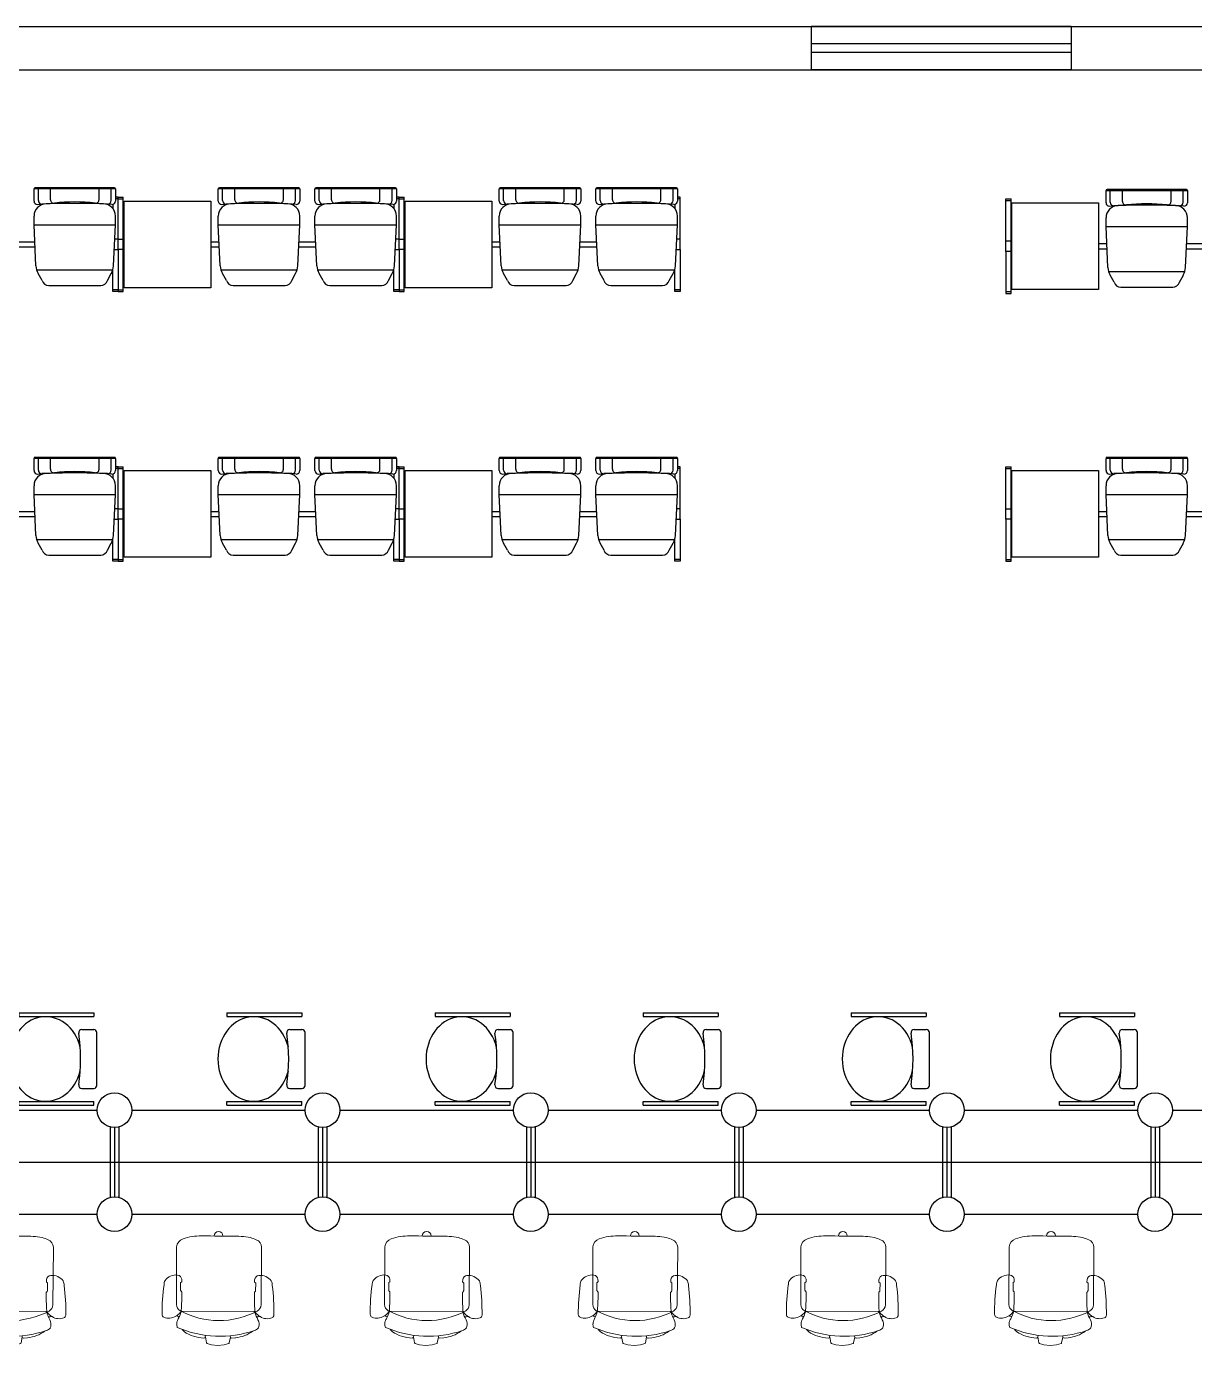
# Model space of a CAD drawing. Header units: inches. Extents: x 484217 to 497210, y -26946 to -21493.
# Drawn here: x 492667.1 to 492970.2, y -23682.2 to -23339.1 of the extents above; entities that cross this region are included whole.
import ezdxf

# ---------------------------------------------------------------- set-up
doc = ezdxf.new("R2010")
doc.units = ezdxf.units.IN
doc.header["$LTSCALE"] = 20
doc.header["$MEASUREMENT"] = 0
doc.layers.add('A-furniture', color=50, linetype='Continuous', lineweight=9)
for name, color, linetype in [('A-GLASS', 4, 'Continuous'), ('I-WALL-FULL', 5, 'Continuous'), ('I-WALL-IN', 3, 'Continuous'), ('MAR22', 255, 'Continuous')]:
    doc.layers.add(name, color=color, linetype=linetype)

# ---------------------------------------------------------------- blocks, each defined once
blk = doc.blocks.new('391A')
at = {"layer": 'MAR22'}
for p, q in [((-293.5, -86.6), (-293.5, -567)), ((-293.5, -86.6), (-269.5, -86.6)), ((-269.5, -86.6), (-269.5, -567)), ((273.6, -86.6), (273.6, -567)), ((297.6, -86.6), (273.6, -86.6)), ((297.6, -86.6), (297.6, -567)), ((-187.4, -490.1), (-187.4, -566.9)), ((191.4, -490.1), (191.4, -566.9)), ((-293.5, -567), (-269.5, -567)), ((-167.4, -586.9), (171.4, -586.9)), ((297.6, -567), (273.6, -567))]:
    blk.add_line(p, q, dxfattribs=at)
for centre, radius, start, end in [((-167.4, -490.1), 20, 81.58713, 180), ((2, 655.3), 1137.9, 261.58713, 278.41287), ((171.4, -490.1), 20, 0, 98.41287), ((-167.4, -566.9), 20, 180, 270), ((171.4, -566.9), 20, 270, 0)]:
    blk.add_arc(centre, radius, start, end, dxfattribs=at)
blk.add_ellipse((2, -259.2), major_axis=(-271.1, 0), ratio=0.849159, start_param=1.857345, end_param=7.567433, dxfattribs=at)
blk = doc.blocks.new('A$C6A0E07C9')
at = {"layer": 'A-furniture'}
for p, q in [((-0.2138, 0.2718), (0.1182, 0.2876)), ((-0.0121, 0.2424), (-0.025, 0.2422)), ((-0.0115, 0.2426), (-0.0121, 0.2424)), ((-0.0112, 0.2428), (-0.0115, 0.2426)), ((-0.0079, 0.2484), (-0.0112, 0.2428)), ((0.0377, 0.2515), (-0.0033, 0.2499)), ((0.0418, 0.2505), (0.045, 0.2473)), ((0.045, 0.2473), (0.0464, 0.2461)), ((0.0464, 0.2461), (0.0478, 0.2453)), ((0.0478, 0.2453), (0.0485, 0.2451)), ((0.1585, 0.2497), (0.1792, -0.1667)), ((-0.2691, 0.1773), (-0.2664, 0.2046)), ((0.3146, 0.1213), (0.3056, 0.1197)), ((0.3131, 0.1211), (0.3466, 0.116)), ((0.3152, 0.1516), (0.3188, 0.1294)), ((0.3514, 0.1128), (0.36, 0.0876)), ((0.36, 0.0876), (0.3659, 0.0513)), ((-0.2907, 0.0196), (-0.2893, 0.0294)), ((-0.2883, 0.01), (-0.2907, 0.0196)), ((-0.2893, 0.0294), (-0.2841, 0.0379)), ((-0.2824, 0.002), (-0.2883, 0.01)), ((-0.2841, 0.0379), (-0.2762, 0.0438)), ((-0.2739, -0.003), (-0.2824, 0.002)), ((-0.2762, 0.0438), (-0.2666, 0.0462)), ((0.3636, 0.0146), (0.3576, -0.0113)), ((0.3659, 0.0513), (0.3636, 0.0146)), ((-0.2641, -0.0045), (-0.2739, -0.003)), ((0.3108, -0.0224), (0.3218, -0.0234)), ((0.3197, -0.023), (0.3546, -0.0146)), ((0.3546, -0.0146), (0.3564, -0.0132)), ((0.3564, -0.0132), (0.3576, -0.0113)), ((0.2962, -0.1472), (0.2839, -0.1595)), ((-0.1895, -0.2174), (0.1433, -0.1996)), ((0.0087, -0.176), (-0.0042, -0.1772)), ((0.0094, -0.1763), (0.0087, -0.176)), ((0.0097, -0.1764), (0.0094, -0.1763)), ((0.0135, -0.1816), (0.0097, -0.1764)), ((0.0591, -0.1802), (0.0183, -0.1827)), ((0.0631, -0.1788), (0.066, -0.1753)), ((0.066, -0.1753), (0.0673, -0.174)), ((0.0673, -0.174), (0.0686, -0.173)), ((0.0686, -0.173), (0.0692, -0.1728))]:
    blk.add_line(p, q, dxfattribs=at)
for centre, radius, start, end in [((0.0274, 0.2777), 0.0792, 129.49988, 189.11522), ((0.0065, 0.2825), 0.0635, 94.07923, 117.59377), ((0.2241, -0.8917), 1.2574, 92.35943, 100.17565), ((0.1721, 0.3454), 0.0192, 28.12557, 89.24362), ((0.1209, 0.3234), 0.0749, 330.37939, 24.51295), ((0.5941, -0.0351), 0.8932, 162.12026, 164.43231), ((-0.21, 0.2233), 0.0487, 94.52598, 161.01093), ((-0.0222, 0.2712), 0.0292, 192.00474, 264.44095), ((-0.0038, 0.2437), 0.00623, 84.84548, 131.31741), ((0.0374, 0.2414), 0.0101, 64.52807, 88.63913), ((0.0007, 1.5534), 1.3091, 272.08986, 276.67605), ((0.117, 0.2414), 0.0463, 34.09018, 88.4441), ((0.1493, 0.274), 0.0211, 279.8693, 313.34338), ((-0.2488, 0.0248), 0.4712, 334.59734, 30.97321), ((0.1704, 0.2449), 0.0129, 130.13659, 158.01734), ((0.1866, 0.1808), 0.0779, 100.05254, 108.26721), ((0.1077, 0.3263), 0.0879, 309.67257, 333.02228), ((-1.1254, 2.7931), 2.8487, 297.11573, 298.06946), ((-0.9196, -0.0126), 1.143, 14.09314, 15.00562), ((0.2336, 0.2226), 0.0597, 72.52818, 107.70113), ((0.1951, 0.2221), 0.0806, 25.51985, 45.53867), ((-0.3014, 0.0263), 0.6141, 339.61076, 22.04666), ((0.1276, 0.1249), 0.1894, 8.09249, 40.8276), ((0.1816, 0.1421), 0.4521, 175.52891, 182.09908), ((72.2191, 3.6268), 72.5738, 182.765274, 182.924882), ((0.31, 0.1288), 0.0088, 301.08798, 3.16667), ((0.3467, 0.1108), 0.00513, 22.81842, 91.00758), ((0.1162, -0.0378), 0.2107, 328.69616, 1.80788), ((0.3177, -0.0315), 0.00903, 2.12372, 63.37094), ((0.0809, -0.0616), 0.3414, 182.48103, 200.75528), ((-0.1856, -0.1603), 0.0572, 202.88209, 266.11689), ((0.0516, -0.2073), 0.0792, 176.57822, 236.19355), ((0.0015, -0.2058), 0.0292, 101.25248, 173.68869), ((0.0171, -0.1766), 0.00623, 234.37601, 280.84795), ((0.0579, -0.1702), 0.0101, 277.0543, 301.16536), ((0.1515, -1.4793), 1.3091, 89.01739, 93.60357), ((0.138, -0.155), 0.0449, 276.79393, 330.15211), ((0.1724, -0.1915), 0.0211, 52.35005, 85.82413), ((0.197, -0.1553), 0.0211, 212.66016, 229.03524), ((0.1633, -0.2919), 0.1223, 63.05477, 80.63565), ((0.1362, -0.2476), 0.0879, 32.67116, 56.02087), ((-0.9196, -0.0126), 1.143, 350.69637, 351.61264), ((0.1491, -0.2435), 0.0749, 341.18048, 35.31404), ((0.3239, 0.0551), 0.2601, 246.15386, 250.81737), ((0.249, -0.1528), 0.0392, 254.29981, 275.99109), ((0.2537, -0.1401), 0.0518, 269.3553, 293.37881), ((0.0312, -0.2142), 0.0635, 248.09967, 271.6142), ((0.1312, 0.9758), 1.2574, 265.51777, 273.33401), ((0.2022, -0.2604), 0.0192, 276.44982, 337.56787)]:
    blk.add_arc(centre, radius, start, end, dxfattribs=at)

msp = doc.modelspace()

# ---------------------------------------------------------------- linework, layer by layer
for p, q in [((492367.1, -23339.1, 4.55), (492870.73, -23339.1, 6.93)), ((492938.23, -23339.1, 6.93), (493074.79, -23339.1, 6.93)), ((492367.1, -23350.35, 6.93), (492870.73, -23350.35, 6.93)), ((492938.23, -23350.35, 6.93), (493074.79, -23350.35, 6.93)), ((492688.88, -23624.7, 6.93), (492688.88, -23642.99, 6.93)), ((492690, -23624.85, 6.93), (492690, -23642.85, 6.93)), ((492691.13, -23624.7, 6.93), (492691.13, -23642.99, 6.93)), ((492742.88, -23624.7, 6.93), (492742.88, -23642.99, 6.93)), ((492744, -23624.85, 6.93), (492744, -23642.85, 6.93)), ((492745.13, -23624.7, 6.93), (492745.13, -23642.99, 6.93)), ((492796.88, -23624.7, 6.93), (492796.88, -23642.99, 6.93)), ((492798, -23624.85, 6.93), (492798, -23642.85, 6.93)), ((492799.13, -23624.7, 6.93), (492799.13, -23642.99, 6.93)), ((492850.88, -23624.7, 6.93), (492850.88, -23642.99, 6.93)), ((492852, -23624.85, 6.93), (492852, -23642.85, 6.93)), ((492853.13, -23624.7, 6.93), (492853.13, -23642.99, 6.93)), ((492904.88, -23624.7, 6.93), (492904.88, -23642.99, 6.93)), ((492906, -23624.85, 6.93), (492906, -23642.85, 6.93)), ((492907.13, -23624.7, 6.93), (492907.13, -23642.99, 6.93)), ((492958.88, -23624.7, 6.93), (492958.88, -23642.99, 6.93)), ((492960, -23624.85, 6.93), (492960, -23642.85, 6.93)), ((492961.13, -23624.7, 6.93), (492961.13, -23642.99, 6.93))]:
    msp.add_line(p, q)
at = {"linetype": 'Continuous'}
for p, q in [((492669.11, -23384.4, 3.81), (492669.11, -23381.22, 3.81)), ((492670.23, -23384.29, 3.81), (492670.23, -23381.4, 3.81)), ((492673.38, -23384.07, 3.81), (492673.38, -23381.4, 3.81)), ((492685.98, -23384.07, 3.81), (492685.98, -23381.4, 3.81)), ((492689.13, -23384.29, 3.81), (492689.13, -23381.4, 3.81)), ((492690.26, -23381.22, 3.81), (492690.26, -23384.4, 3.81)), ((492716.93, -23384.4, 3.81), (492716.93, -23381.22, 3.81)), ((492718.06, -23384.29, 3.81), (492718.06, -23381.4, 3.81)), ((492721.21, -23384.07, 3.81), (492721.21, -23381.4, 3.81)), ((492733.81, -23384.07, 3.81), (492733.81, -23381.4, 3.81)), ((492736.96, -23384.29, 3.81), (492736.96, -23381.4, 3.81)), ((492738.08, -23381.22, 3.81), (492738.08, -23384.4, 3.81)), ((492742.01, -23384.4, 3.81), (492742.01, -23381.22, 3.81)), ((492743.13, -23384.29, 3.81), (492743.13, -23381.4, 3.81)), ((492746.28, -23384.07, 3.81), (492746.28, -23381.4, 3.81)), ((492758.88, -23384.07, 3.81), (492758.88, -23381.4, 3.81)), ((492762.03, -23384.29, 3.81), (492762.03, -23381.4, 3.81)), ((492763.16, -23381.22, 3.81), (492763.16, -23384.4, 3.81)), ((492789.83, -23384.4, 3.81), (492789.83, -23381.22, 3.81)), ((492790.96, -23384.29, 3.81), (492790.96, -23381.4, 3.81)), ((492794.11, -23384.07, 3.81), (492794.11, -23381.4, 3.81)), ((492806.71, -23384.07, 3.81), (492806.71, -23381.4, 3.81)), ((492809.86, -23384.29, 3.81), (492809.86, -23381.4, 3.81)), ((492810.98, -23381.22, 3.81), (492810.98, -23384.4, 3.81)), ((492814.91, -23384.4, 3.81), (492814.91, -23381.22, 3.81)), ((492816.03, -23384.29, 3.81), (492816.03, -23381.4, 3.81)), ((492819.18, -23384.07, 3.81), (492819.18, -23381.4, 3.81)), ((492831.78, -23384.07, 3.81), (492831.78, -23381.4, 3.81)), ((492834.93, -23384.29, 3.81), (492834.93, -23381.4, 3.81)), ((492836.06, -23381.22, 3.81), (492836.06, -23384.4, 3.81)), ((492947.27, -23384.85, 3.81), (492947.27, -23381.67, 3.81)), ((492948.39, -23384.74, 3.81), (492948.39, -23381.85, 3.81)), ((492951.54, -23384.52, 3.81), (492951.54, -23381.85, 3.81)), ((492964.14, -23384.52, 3.81), (492964.14, -23381.85, 3.81)), ((492967.29, -23384.74, 3.81), (492967.29, -23381.85, 3.81)), ((492968.42, -23381.67, 3.81), (492968.42, -23384.85, 3.81)), ((492670.03, -23385.3, 3.81), (492671.17, -23385.19, 3.81)), ((492689.34, -23385.3, 3.81), (492688.19, -23385.19, 3.81)), ((492717.85, -23385.3, 3.81), (492719, -23385.19, 3.81)), ((492737.16, -23385.3, 3.81), (492736.02, -23385.19, 3.81)), ((492742.93, -23385.3, 3.81), (492744.07, -23385.19, 3.81)), ((492762.24, -23385.3, 3.81), (492761.09, -23385.19, 3.81)), ((492790.75, -23385.3, 3.81), (492791.9, -23385.19, 3.81)), ((492810.06, -23385.3, 3.81), (492808.92, -23385.19, 3.81)), ((492815.83, -23385.3, 3.81), (492816.97, -23385.19, 3.81)), ((492835.14, -23385.3, 3.81), (492833.99, -23385.19, 3.81)), ((492948.19, -23385.75, 3.81), (492949.33, -23385.64, 3.81)), ((492967.5, -23385.75, 3.81), (492966.36, -23385.64, 3.81)), ((492669.11, -23390.56, 3.81), (492669.11, -23388.31, 3.81)), ((492690.26, -23390.56, 3.81), (492690.26, -23388.31, 3.81)), ((492716.93, -23390.56, 3.81), (492716.93, -23388.31, 3.81)), ((492738.08, -23390.56, 3.81), (492738.08, -23388.31, 3.81)), ((492742.01, -23390.56, 3.81), (492742.01, -23388.31, 3.81)), ((492763.16, -23390.56, 3.81), (492763.16, -23388.31, 3.81)), ((492789.83, -23390.56, 3.81), (492789.83, -23388.31, 3.81)), ((492810.98, -23390.56, 3.81), (492810.98, -23388.31, 3.81)), ((492814.91, -23390.56, 3.81), (492814.91, -23388.31, 3.81)), ((492836.06, -23390.56, 3.81), (492836.06, -23388.31, 3.81)), ((492947.27, -23391.01, 3.81), (492947.27, -23388.76, 3.81)), ((492968.42, -23391.01, 3.81), (492968.42, -23388.76, 3.81)), ((492669.11, -23390.56, 3.81), (492690.26, -23390.56, 3.81)), ((492669.62, -23401.2, 3.81), (492669.11, -23390.56, 3.81)), ((492689.75, -23401.2, 3.81), (492690.26, -23390.56, 3.81)), ((492716.93, -23390.56, 3.81), (492738.08, -23390.56, 3.81)), ((492717.44, -23401.2, 3.81), (492716.93, -23390.56, 3.81)), ((492737.57, -23401.2, 3.81), (492738.08, -23390.56, 3.81)), ((492742.01, -23390.56, 3.81), (492763.16, -23390.56, 3.81)), ((492742.52, -23401.2, 3.81), (492742.01, -23390.56, 3.81)), ((492762.65, -23401.2, 3.81), (492763.16, -23390.56, 3.81)), ((492789.83, -23390.56, 3.81), (492810.98, -23390.56, 3.81)), ((492790.34, -23401.2, 3.81), (492789.83, -23390.56, 3.81)), ((492810.47, -23401.2, 3.81), (492810.98, -23390.56, 3.81)), ((492814.91, -23390.56, 3.81), (492836.06, -23390.56, 3.81)), ((492815.42, -23401.2, 3.81), (492814.91, -23390.56, 3.81)), ((492835.55, -23401.2, 3.81), (492836.06, -23390.56, 3.81)), ((492947.27, -23391.01, 3.81), (492968.42, -23391.01, 3.81)), ((492947.78, -23401.65, 3.81), (492947.27, -23391.01, 3.81)), ((492967.91, -23401.65, 3.81), (492968.42, -23391.01, 3.81)), ((492669.8, -23402.26, 3.81), (492689.57, -23402.26, 3.81)), ((492671.21, -23405, 3.81), (492670.19, -23403.19, 3.81)), ((492688.15, -23405, 3.81), (492689.17, -23403.19, 3.81)), ((492717.62, -23402.26, 3.81), (492737.39, -23402.26, 3.81)), ((492719.04, -23405, 3.81), (492718.02, -23403.19, 3.81)), ((492735.98, -23405, 3.81), (492737, -23403.19, 3.81)), ((492742.7, -23402.26, 3.81), (492762.47, -23402.26, 3.81)), ((492744.11, -23405, 3.81), (492743.09, -23403.19, 3.81)), ((492761.05, -23405, 3.81), (492762.07, -23403.19, 3.81)), ((492790.52, -23402.26, 3.81), (492810.29, -23402.26, 3.81)), ((492791.94, -23405, 3.81), (492790.92, -23403.19, 3.81)), ((492808.88, -23405, 3.81), (492809.9, -23403.19, 3.81)), ((492815.6, -23402.26, 3.81), (492835.37, -23402.26, 3.81)), ((492817.01, -23405, 3.81), (492815.99, -23403.19, 3.81)), ((492833.95, -23405, 3.81), (492834.97, -23403.19, 3.81)), ((492947.96, -23402.71, 3.81), (492967.73, -23402.71, 3.81)), ((492672.94, -23406.31, 3.81), (492686.42, -23406.31, 3.81)), ((492720.77, -23406.31, 3.81), (492734.25, -23406.31, 3.81)), ((492745.84, -23406.31, 3.81), (492759.32, -23406.31, 3.81)), ((492793.67, -23406.31, 3.81), (492807.15, -23406.31, 3.81)), ((492818.74, -23406.31, 3.81), (492832.22, -23406.31, 3.81)), ((492949.37, -23405.45, 3.81), (492948.35, -23403.64, 3.81)), ((492966.32, -23405.45, 3.81), (492967.34, -23403.64, 3.81)), ((492951.1, -23406.76, 3.81), (492964.58, -23406.76, 3.81)), ((492669.11, -23454.36, 3.81), (492669.11, -23451.19, 3.81)), ((492690.26, -23451.19, 3.81), (492690.26, -23454.36, 3.81)), ((492716.93, -23454.36, 3.81), (492716.93, -23451.19, 3.81)), ((492738.08, -23451.19, 3.81), (492738.08, -23454.36, 3.81)), ((492742.01, -23454.36, 3.81), (492742.01, -23451.19, 3.81)), ((492763.16, -23451.19, 3.81), (492763.16, -23454.36, 3.81)), ((492789.83, -23454.36, 3.81), (492789.83, -23451.19, 3.81)), ((492810.98, -23451.19, 3.81), (492810.98, -23454.36, 3.81)), ((492814.91, -23454.36, 3.81), (492814.91, -23451.19, 3.81)), ((492836.06, -23451.19, 3.81), (492836.06, -23454.36, 3.81)), ((492947.27, -23454.36, 3.81), (492947.27, -23451.19, 3.81)), ((492968.42, -23451.19, 3.81), (492968.42, -23454.36, 3.81)), ((492670.23, -23454.26, 3.81), (492670.23, -23451.37, 3.81)), ((492673.38, -23454.03, 3.81), (492673.38, -23451.37, 3.81)), ((492685.98, -23454.03, 3.81), (492685.98, -23451.37, 3.81)), ((492689.13, -23454.26, 3.81), (492689.13, -23451.37, 3.81)), ((492718.06, -23454.26, 3.81), (492718.06, -23451.37, 3.81)), ((492721.21, -23454.03, 3.81), (492721.21, -23451.37, 3.81)), ((492733.81, -23454.03, 3.81), (492733.81, -23451.37, 3.81)), ((492736.96, -23454.26, 3.81), (492736.96, -23451.37, 3.81)), ((492743.13, -23454.26, 3.81), (492743.13, -23451.37, 3.81)), ((492746.28, -23454.03, 3.81), (492746.28, -23451.37, 3.81)), ((492758.88, -23454.03, 3.81), (492758.88, -23451.37, 3.81)), ((492762.03, -23454.26, 3.81), (492762.03, -23451.37, 3.81)), ((492790.96, -23454.26, 3.81), (492790.96, -23451.37, 3.81)), ((492794.11, -23454.03, 3.81), (492794.11, -23451.37, 3.81)), ((492806.71, -23454.03, 3.81), (492806.71, -23451.37, 3.81)), ((492809.86, -23454.26, 3.81), (492809.86, -23451.37, 3.81)), ((492816.03, -23454.26, 3.81), (492816.03, -23451.37, 3.81)), ((492819.18, -23454.03, 3.81), (492819.18, -23451.37, 3.81)), ((492831.78, -23454.03, 3.81), (492831.78, -23451.37, 3.81)), ((492834.93, -23454.26, 3.81), (492834.93, -23451.37, 3.81)), ((492948.39, -23454.26, 3.81), (492948.39, -23451.37, 3.81)), ((492951.54, -23454.03, 3.81), (492951.54, -23451.37, 3.81)), ((492964.14, -23454.03, 3.81), (492964.14, -23451.37, 3.81)), ((492967.29, -23454.26, 3.81), (492967.29, -23451.37, 3.81)), ((492670.03, -23455.26, 3.81), (492671.17, -23455.15, 3.81)), ((492689.34, -23455.26, 3.81), (492688.19, -23455.15, 3.81)), ((492717.85, -23455.26, 3.81), (492719, -23455.15, 3.81)), ((492737.16, -23455.26, 3.81), (492736.02, -23455.15, 3.81)), ((492742.93, -23455.26, 3.81), (492744.07, -23455.15, 3.81)), ((492762.24, -23455.26, 3.81), (492761.09, -23455.15, 3.81)), ((492790.75, -23455.26, 3.81), (492791.9, -23455.15, 3.81)), ((492810.06, -23455.26, 3.81), (492808.92, -23455.15, 3.81)), ((492815.83, -23455.26, 3.81), (492816.97, -23455.15, 3.81)), ((492835.14, -23455.26, 3.81), (492833.99, -23455.15, 3.81)), ((492948.19, -23455.26, 3.81), (492949.33, -23455.15, 3.81)), ((492967.5, -23455.26, 3.81), (492966.36, -23455.15, 3.81)), ((492669.11, -23460.53, 3.81), (492669.11, -23458.28, 3.81)), ((492669.11, -23460.53, 3.81), (492690.26, -23460.53, 3.81)), ((492669.62, -23471.17, 3.81), (492669.11, -23460.53, 3.81)), ((492689.75, -23471.17, 3.81), (492690.26, -23460.53, 3.81)), ((492690.26, -23460.53, 3.81), (492690.26, -23458.28, 3.81)), ((492716.93, -23460.53, 3.81), (492716.93, -23458.28, 3.81)), ((492716.93, -23460.53, 3.81), (492738.08, -23460.53, 3.81)), ((492717.44, -23471.17, 3.81), (492716.93, -23460.53, 3.81)), ((492737.57, -23471.17, 3.81), (492738.08, -23460.53, 3.81)), ((492738.08, -23460.53, 3.81), (492738.08, -23458.28, 3.81)), ((492742.01, -23460.53, 3.81), (492742.01, -23458.28, 3.81)), ((492742.01, -23460.53, 3.81), (492763.16, -23460.53, 3.81)), ((492742.52, -23471.17, 3.81), (492742.01, -23460.53, 3.81)), ((492762.65, -23471.17, 3.81), (492763.16, -23460.53, 3.81)), ((492763.16, -23460.53, 3.81), (492763.16, -23458.28, 3.81)), ((492789.83, -23460.53, 3.81), (492789.83, -23458.28, 3.81)), ((492789.83, -23460.53, 3.81), (492810.98, -23460.53, 3.81)), ((492790.34, -23471.17, 3.81), (492789.83, -23460.53, 3.81)), ((492810.47, -23471.17, 3.81), (492810.98, -23460.53, 3.81)), ((492810.98, -23460.53, 3.81), (492810.98, -23458.28, 3.81)), ((492814.91, -23460.53, 3.81), (492814.91, -23458.28, 3.81)), ((492814.91, -23460.53, 3.81), (492836.06, -23460.53, 3.81)), ((492815.42, -23471.17, 3.81), (492814.91, -23460.53, 3.81)), ((492835.55, -23471.17, 3.81), (492836.06, -23460.53, 3.81)), ((492836.06, -23460.53, 3.81), (492836.06, -23458.28, 3.81)), ((492947.27, -23460.53, 3.81), (492947.27, -23458.28, 3.81)), ((492947.27, -23460.53, 3.81), (492968.42, -23460.53, 3.81)), ((492947.78, -23471.17, 3.81), (492947.27, -23460.53, 3.81)), ((492967.91, -23471.17, 3.81), (492968.42, -23460.53, 3.81)), ((492968.42, -23460.53, 3.81), (492968.42, -23458.28, 3.81)), ((492669.8, -23472.23, 3.81), (492689.57, -23472.23, 3.81)), ((492671.21, -23474.97, 3.81), (492670.19, -23473.16, 3.81)), ((492688.15, -23474.97, 3.81), (492689.17, -23473.16, 3.81)), ((492717.62, -23472.23, 3.81), (492737.39, -23472.23, 3.81)), ((492719.04, -23474.97, 3.81), (492718.02, -23473.16, 3.81)), ((492735.98, -23474.97, 3.81), (492737, -23473.16, 3.81)), ((492742.7, -23472.23, 3.81), (492762.47, -23472.23, 3.81)), ((492744.11, -23474.97, 3.81), (492743.09, -23473.16, 3.81)), ((492761.05, -23474.97, 3.81), (492762.07, -23473.16, 3.81)), ((492790.52, -23472.23, 3.81), (492810.29, -23472.23, 3.81)), ((492791.94, -23474.97, 3.81), (492790.92, -23473.16, 3.81)), ((492808.88, -23474.97, 3.81), (492809.9, -23473.16, 3.81)), ((492815.6, -23472.23, 3.81), (492835.37, -23472.23, 3.81)), ((492817.01, -23474.97, 3.81), (492815.99, -23473.16, 3.81)), ((492833.95, -23474.97, 3.81), (492834.97, -23473.16, 3.81)), ((492947.96, -23472.23, 3.81), (492967.73, -23472.23, 3.81)), ((492949.37, -23474.97, 3.81), (492948.35, -23473.16, 3.81)), ((492966.32, -23474.97, 3.81), (492967.34, -23473.16, 3.81)), ((492672.94, -23476.28, 3.81), (492686.42, -23476.28, 3.81)), ((492720.77, -23476.28, 3.81), (492734.25, -23476.28, 3.81)), ((492745.84, -23476.28, 3.81), (492759.32, -23476.28, 3.81)), ((492793.67, -23476.28, 3.81), (492807.15, -23476.28, 3.81)), ((492818.74, -23476.28, 3.81), (492832.22, -23476.28, 3.81)), ((492951.1, -23476.28, 3.81), (492964.58, -23476.28, 3.81))]:
    msp.add_line(p, q, dxfattribs=at)
at = {"color": 7, "linetype": 'Continuous'}
for p, q in [((492689.99, -23380.95, 3.81), (492669.38, -23380.95, 3.81)), ((492737.81, -23380.95, 3.81), (492717.2, -23380.95, 3.81)), ((492762.89, -23380.95, 3.81), (492742.28, -23380.95, 3.81)), ((492810.71, -23380.95, 3.81), (492790.1, -23380.95, 3.81)), ((492835.79, -23380.95, 3.81), (492815.18, -23380.95, 3.81)), ((492968.15, -23381.4, 3.81), (492947.54, -23381.4, 3.81)), ((492664.97, -23394.98, 3.81), (492669.32, -23394.98, 3.81)), ((492690.93, -23394.31, 3.81), (492690.08, -23394.31, 3.81)), ((492690.93, -23397.01, 3.81), (492690.93, -23394.31, 3.81)), ((492690.93, -23394.31, 3.81), (492692.48, -23394.31, 3.81)), ((492690.93, -23397.01, 3.81), (492690.93, -23394.31, 3.81)), ((492714.98, -23394.98, 3.81), (492717.14, -23394.98, 3.81)), ((492737.87, -23394.98, 3.81), (492742.22, -23394.98, 3.81)), ((492763.83, -23394.31, 3.81), (492762.98, -23394.31, 3.81)), ((492763.83, -23397.01, 3.81), (492763.83, -23394.31, 3.81)), ((492763.83, -23394.31, 3.81), (492765.38, -23394.31, 3.81)), ((492763.83, -23397.01, 3.81), (492763.83, -23394.31, 3.81)), ((492787.88, -23394.98, 3.81), (492790.04, -23394.98, 3.81)), ((492810.77, -23394.98, 3.81), (492815.12, -23394.98, 3.81)), ((492836.73, -23394.31, 3.81), (492835.88, -23394.31, 3.81)), ((492836.73, -23397.01, 3.81), (492836.73, -23394.31, 3.81)), ((492921.27, -23394.76, 3.81), (492922.82, -23394.76, 3.81)), ((492921.27, -23397.46, 3.81), (492921.27, -23394.76, 3.81)), ((492945.32, -23395.43, 3.81), (492947.48, -23395.43, 3.81)), ((492968.21, -23395.43, 3.81), (492972.56, -23395.43, 3.81)), ((492664.9, -23396.33, 3.81), (492669.39, -23396.33, 3.81)), ((492689.95, -23397.01, 3.81), (492690.93, -23397.01, 3.81)), ((492692.48, -23397.01, 3.81), (492690.93, -23397.01, 3.81)), ((492714.91, -23396.33, 3.81), (492717.21, -23396.33, 3.81)), ((492737.8, -23396.33, 3.81), (492742.29, -23396.33, 3.81)), ((492762.85, -23397.01, 3.81), (492763.83, -23397.01, 3.81)), ((492765.38, -23397.01, 3.81), (492763.83, -23397.01, 3.81)), ((492787.81, -23396.33, 3.81), (492790.11, -23396.33, 3.81)), ((492810.7, -23396.33, 3.81), (492815.19, -23396.33, 3.81)), ((492835.75, -23397.01, 3.81), (492836.73, -23397.01, 3.81)), ((492922.82, -23397.46, 3.81), (492921.27, -23397.46, 3.81)), ((492945.25, -23396.78, 3.81), (492947.55, -23396.78, 3.81)), ((492968.14, -23396.78, 3.81), (492972.62, -23396.78, 3.81)), ((492689.99, -23450.92, 3.81), (492669.38, -23450.92, 3.81)), ((492737.81, -23450.92, 3.81), (492717.2, -23450.92, 3.81)), ((492762.89, -23450.92, 3.81), (492742.28, -23450.92, 3.81)), ((492810.71, -23450.92, 3.81), (492790.1, -23450.92, 3.81)), ((492835.79, -23450.92, 3.81), (492815.18, -23450.92, 3.81)), ((492968.15, -23450.92, 3.81), (492947.54, -23450.92, 3.81)), ((492690.93, -23464.27, 3.81), (492690.08, -23464.27, 3.81)), ((492690.93, -23466.97, 3.81), (492690.93, -23464.27, 3.81)), ((492690.93, -23464.27, 3.81), (492692.48, -23464.27, 3.81)), ((492690.93, -23466.97, 3.81), (492690.93, -23464.27, 3.81)), ((492763.83, -23464.27, 3.81), (492762.98, -23464.27, 3.81)), ((492763.83, -23466.97, 3.81), (492763.83, -23464.27, 3.81)), ((492763.83, -23464.27, 3.81), (492765.38, -23464.27, 3.81)), ((492763.83, -23466.97, 3.81), (492763.83, -23464.27, 3.81)), ((492836.73, -23464.27, 3.81), (492835.88, -23464.27, 3.81)), ((492836.73, -23466.97, 3.81), (492836.73, -23464.27, 3.81)), ((492921.27, -23464.27, 3.81), (492922.82, -23464.27, 3.81)), ((492921.27, -23466.97, 3.81), (492921.27, -23464.27, 3.81)), ((492664.9, -23466.3, 3.81), (492669.39, -23466.3, 3.81)), ((492664.97, -23464.95, 3.81), (492669.32, -23464.95, 3.81)), ((492689.95, -23466.97, 3.81), (492690.93, -23466.97, 3.81)), ((492692.48, -23466.97, 3.81), (492690.93, -23466.97, 3.81)), ((492714.91, -23466.3, 3.81), (492717.21, -23466.3, 3.81)), ((492714.98, -23464.95, 3.81), (492717.14, -23464.95, 3.81)), ((492737.8, -23466.3, 3.81), (492742.29, -23466.3, 3.81)), ((492737.87, -23464.95, 3.81), (492742.22, -23464.95, 3.81)), ((492762.85, -23466.97, 3.81), (492763.83, -23466.97, 3.81)), ((492765.38, -23466.97, 3.81), (492763.83, -23466.97, 3.81)), ((492787.81, -23466.3, 3.81), (492790.11, -23466.3, 3.81)), ((492787.88, -23464.95, 3.81), (492790.04, -23464.95, 3.81)), ((492810.7, -23466.3, 3.81), (492815.19, -23466.3, 3.81)), ((492810.77, -23464.95, 3.81), (492815.12, -23464.95, 3.81)), ((492835.75, -23466.97, 3.81), (492836.73, -23466.97, 3.81)), ((492922.82, -23466.97, 3.81), (492921.27, -23466.97, 3.81)), ((492945.25, -23466.3, 3.81), (492947.55, -23466.3, 3.81)), ((492945.32, -23464.95, 3.81), (492947.48, -23464.95, 3.81)), ((492968.14, -23466.3, 3.81), (492972.62, -23466.3, 3.81)), ((492968.21, -23464.95, 3.81), (492972.56, -23464.95, 3.81))]:
    msp.add_line(p, q, dxfattribs=at)
at = {"color": 7}
for p, q in [((492689.58, -23385.27, 3.81), (492689.58, -23386.36, 3.81)), ((492690.93, -23383.4, 3.81), (492690.26, -23383.4, 3.81)), ((492690.93, -23383.85, 3.81), (492690.26, -23383.85, 3.81)), ((492690.93, -23394.31, 3.81), (492690.93, -23383.4, 3.81)), ((492690.93, -23394.31, 3.81), (492690.93, -23383.4, 3.81)), ((492690.93, -23383.4, 3.81), (492692.28, -23383.4, 3.81)), ((492690.93, -23383.85, 3.81), (492692.28, -23383.85, 3.81)), ((492692.28, -23407.92, 3.81), (492692.28, -23383.4, 3.81)), ((492762.48, -23385.27, 3.81), (492762.48, -23386.36, 3.81)), ((492763.83, -23383.4, 3.81), (492763.16, -23383.4, 3.81)), ((492763.83, -23383.85, 3.81), (492763.16, -23383.85, 3.81)), ((492763.83, -23394.31, 3.81), (492763.83, -23383.4, 3.81)), ((492763.83, -23394.31, 3.81), (492763.83, -23383.4, 3.81)), ((492763.83, -23383.4, 3.81), (492765.18, -23383.4, 3.81)), ((492763.83, -23383.85, 3.81), (492765.18, -23383.85, 3.81)), ((492765.18, -23407.92, 3.81), (492765.18, -23383.4, 3.81)), ((492835.38, -23385.27, 3.81), (492835.38, -23386.36, 3.81)), ((492836.73, -23383.4, 3.81), (492836.06, -23383.4, 3.81)), ((492836.73, -23383.85, 3.81), (492836.06, -23383.85, 3.81)), ((492836.73, -23394.31, 3.81), (492836.73, -23383.4, 3.81)), ((492921.27, -23394.76, 3.81), (492921.27, -23383.85, 3.81)), ((492921.27, -23383.85, 3.81), (492922.62, -23383.85, 3.81)), ((492921.27, -23384.3, 3.81), (492922.62, -23384.3, 3.81)), ((492922.62, -23408.37, 3.81), (492922.62, -23383.85, 3.81)), ((492690.93, -23397.01, 3.81), (492690.93, -23407.92, 3.81)), ((492690.93, -23397.01, 3.81), (492690.93, -23407.92, 3.81)), ((492763.83, -23397.01, 3.81), (492763.83, -23407.92, 3.81)), ((492763.83, -23397.01, 3.81), (492763.83, -23407.92, 3.81)), ((492836.73, -23397.01, 3.81), (492836.73, -23407.92, 3.81)), ((492921.27, -23397.46, 3.81), (492921.27, -23408.37, 3.81)), ((492689.58, -23407.92, 3.81), (492689.58, -23402.2, 3.81)), ((492762.48, -23407.92, 3.81), (492762.48, -23402.2, 3.81)), ((492835.38, -23407.92, 3.81), (492835.38, -23402.2, 3.81)), ((492690.93, -23407.47, 3.81), (492689.58, -23407.47, 3.81)), ((492690.93, -23407.92, 3.81), (492689.58, -23407.92, 3.81)), ((492690.93, -23407.47, 3.81), (492692.28, -23407.47, 3.81)), ((492690.93, -23407.92, 3.81), (492692.28, -23407.92, 3.81)), ((492763.83, -23407.47, 3.81), (492762.48, -23407.47, 3.81)), ((492763.83, -23407.92, 3.81), (492762.48, -23407.92, 3.81)), ((492763.83, -23407.47, 3.81), (492765.18, -23407.47, 3.81)), ((492763.83, -23407.92, 3.81), (492765.18, -23407.92, 3.81)), ((492836.73, -23407.47, 3.81), (492835.38, -23407.47, 3.81)), ((492836.73, -23407.92, 3.81), (492835.38, -23407.92, 3.81)), ((492921.27, -23407.92, 3.81), (492922.62, -23407.92, 3.81)), ((492921.27, -23408.37, 3.81), (492922.62, -23408.37, 3.81)), ((492690.93, -23453.37, 3.81), (492690.26, -23453.37, 3.81)), ((492690.93, -23453.82, 3.81), (492690.26, -23453.82, 3.81)), ((492690.93, -23464.27, 3.81), (492690.93, -23453.37, 3.81)), ((492690.93, -23464.27, 3.81), (492690.93, -23453.37, 3.81)), ((492690.93, -23453.37, 3.81), (492692.28, -23453.37, 3.81)), ((492690.93, -23453.82, 3.81), (492692.28, -23453.82, 3.81)), ((492692.28, -23477.88, 3.81), (492692.28, -23453.37, 3.81)), ((492763.83, -23453.37, 3.81), (492763.16, -23453.37, 3.81)), ((492763.83, -23453.82, 3.81), (492763.16, -23453.82, 3.81)), ((492763.83, -23464.27, 3.81), (492763.83, -23453.37, 3.81)), ((492763.83, -23464.27, 3.81), (492763.83, -23453.37, 3.81)), ((492763.83, -23453.37, 3.81), (492765.18, -23453.37, 3.81)), ((492763.83, -23453.82, 3.81), (492765.18, -23453.82, 3.81)), ((492765.18, -23477.88, 3.81), (492765.18, -23453.37, 3.81)), ((492836.73, -23453.37, 3.81), (492836.06, -23453.37, 3.81)), ((492836.73, -23453.82, 3.81), (492836.06, -23453.82, 3.81)), ((492836.73, -23464.27, 3.81), (492836.73, -23453.37, 3.81)), ((492921.27, -23464.27, 3.81), (492921.27, -23453.37, 3.81)), ((492921.27, -23453.37, 3.81), (492922.62, -23453.37, 3.81)), ((492921.27, -23453.82, 3.81), (492922.62, -23453.82, 3.81)), ((492922.62, -23477.88, 3.81), (492922.62, -23453.37, 3.81)), ((492689.58, -23455.23, 3.81), (492689.58, -23456.33, 3.81)), ((492762.48, -23455.23, 3.81), (492762.48, -23456.33, 3.81)), ((492835.38, -23455.23, 3.81), (492835.38, -23456.33, 3.81)), ((492690.93, -23466.97, 3.81), (492690.93, -23477.88, 3.81)), ((492690.93, -23466.97, 3.81), (492690.93, -23477.88, 3.81)), ((492763.83, -23466.97, 3.81), (492763.83, -23477.88, 3.81)), ((492763.83, -23466.97, 3.81), (492763.83, -23477.88, 3.81)), ((492836.73, -23466.97, 3.81), (492836.73, -23477.88, 3.81)), ((492921.27, -23466.97, 3.81), (492921.27, -23477.88, 3.81)), ((492689.58, -23477.88, 3.81), (492689.58, -23472.17, 3.81)), ((492762.48, -23477.88, 3.81), (492762.48, -23472.17, 3.81)), ((492835.38, -23477.88, 3.81), (492835.38, -23472.17, 3.81)), ((492690.93, -23477.43, 3.81), (492689.58, -23477.43, 3.81)), ((492690.93, -23477.88, 3.81), (492689.58, -23477.88, 3.81)), ((492690.93, -23477.43, 3.81), (492692.28, -23477.43, 3.81)), ((492690.93, -23477.88, 3.81), (492692.28, -23477.88, 3.81)), ((492763.83, -23477.43, 3.81), (492762.48, -23477.43, 3.81)), ((492763.83, -23477.88, 3.81), (492762.48, -23477.88, 3.81)), ((492763.83, -23477.43, 3.81), (492765.18, -23477.43, 3.81)), ((492763.83, -23477.88, 3.81), (492765.18, -23477.88, 3.81)), ((492836.73, -23477.43, 3.81), (492835.38, -23477.43, 3.81)), ((492836.73, -23477.88, 3.81), (492835.38, -23477.88, 3.81)), ((492921.27, -23477.43, 3.81), (492922.62, -23477.43, 3.81)), ((492921.27, -23477.88, 3.81), (492922.62, -23477.88, 3.81))]:
    msp.add_line(p, q, dxfattribs=at)
at = {"color": 0, "linetype": 'Continuous'}
for p, q in [((492692.48, -23384.41, 3.81), (492714.98, -23384.41, 3.81)), ((492692.48, -23406.91, 3.81), (492692.48, -23384.41, 3.81)), ((492714.98, -23384.41, 3.81), (492714.98, -23406.91, 3.81)), ((492765.38, -23384.41, 3.81), (492787.88, -23384.41, 3.81)), ((492765.38, -23406.91, 3.81), (492765.38, -23384.41, 3.81)), ((492787.88, -23384.41, 3.81), (492787.88, -23406.91, 3.81)), ((492922.82, -23384.86, 3.81), (492945.32, -23384.86, 3.81)), ((492922.82, -23407.36, 3.81), (492922.82, -23384.86, 3.81)), ((492945.32, -23384.86, 3.81), (492945.32, -23407.36, 3.81)), ((492714.98, -23406.91, 3.81), (492692.48, -23406.91, 3.81)), ((492787.88, -23406.91, 3.81), (492765.38, -23406.91, 3.81)), ((492945.32, -23407.36, 3.81), (492922.82, -23407.36, 3.81)), ((492692.48, -23454.37, 3.81), (492714.98, -23454.37, 3.81)), ((492692.48, -23476.87, 3.81), (492692.48, -23454.37, 3.81)), ((492714.98, -23454.37, 3.81), (492714.98, -23476.87, 3.81)), ((492765.38, -23454.37, 3.81), (492787.88, -23454.37, 3.81)), ((492765.38, -23476.87, 3.81), (492765.38, -23454.37, 3.81)), ((492787.88, -23454.37, 3.81), (492787.88, -23476.87, 3.81)), ((492922.82, -23454.37, 3.81), (492945.32, -23454.37, 3.81)), ((492922.82, -23476.87, 3.81), (492922.82, -23454.37, 3.81)), ((492945.32, -23454.37, 3.81), (492945.32, -23476.87, 3.81)), ((492714.98, -23476.87, 3.81), (492692.48, -23476.87, 3.81)), ((492787.88, -23476.87, 3.81), (492765.38, -23476.87, 3.81)), ((492945.32, -23476.87, 3.81), (492922.82, -23476.87, 3.81))]:
    msp.add_line(p, q, dxfattribs=at)
at = {"color": 7, "linetype": 'Continuous', "const_width": 0.45, "elevation": 3.81}
for points in [[(492690.26, -23381.18), (492669.11, -23381.18)], [(492738.08, -23381.18), (492716.93, -23381.18)], [(492763.16, -23381.18), (492742.01, -23381.18)], [(492810.98, -23381.18), (492789.83, -23381.18)], [(492836.06, -23381.18), (492814.91, -23381.18)], [(492968.42, -23381.63), (492947.27, -23381.63)], [(492690.26, -23451.15), (492669.11, -23451.15)], [(492738.08, -23451.15), (492716.93, -23451.15)], [(492763.16, -23451.15), (492742.01, -23451.15)], [(492810.98, -23451.15), (492789.83, -23451.15)], [(492836.06, -23451.15), (492814.91, -23451.15)], [(492968.42, -23451.15), (492947.27, -23451.15)]]:
    msp.add_lwpolyline(points, dxfattribs=at)
for centre in [(492690, -23620.35, 6.93), (492744, -23620.35, 6.93), (492798, -23620.35, 6.93), (492852, -23620.35, 6.93), (492906, -23620.35, 6.93), (492960, -23620.35, 6.93), (492690, -23647.35, 6.93), (492744, -23647.35, 6.93), (492798, -23647.35, 6.93), (492852, -23647.35, 6.93), (492906, -23647.35, 6.93), (492960, -23647.35, 6.93)]:
    msp.add_circle(centre, 4.5)
at = {"linetype": 'Continuous'}
for centre, radius, start, end in [((492669.38, -23381.22, 3.81), 0.27, 90, 180), ((492689.99, -23381.22, 3.81), 0.27, 0, 90), ((492717.2, -23381.22, 3.81), 0.27, 90, 180), ((492737.81, -23381.22, 3.81), 0.27, 0, 90), ((492742.28, -23381.22, 3.81), 0.27, 90, 180), ((492762.89, -23381.22, 3.81), 0.27, 0, 90), ((492790.1, -23381.22, 3.81), 0.27, 90, 180), ((492810.71, -23381.22, 3.81), 0.27, 0, 90), ((492815.18, -23381.22, 3.81), 0.27, 90, 180), ((492835.79, -23381.22, 3.81), 0.27, 0, 90), ((492947.54, -23381.67, 3.81), 0.27, 90, 180), ((492968.15, -23381.67, 3.81), 0.27, 0, 90), ((492670.01, -23384.4, 3.81), 0.9, 180, 271.3354), ((492672.26, -23388.31, 3.81), 3.15, 90, 180), ((492671.13, -23384.29, 3.81), 0.9, 180, 272.4844), ((492679.68, -23581.35, 3.81), 196.34, 87.5156, 92.4844), ((492674.28, -23384.07, 3.81), 0.9, 180, 276.8576), ((492679.68, -23428.97, 3.81), 44.32, 83.1424, 96.8576), ((492685.08, -23384.07, 3.81), 0.9, 263.1424, 0), ((492687.11, -23388.31, 3.81), 3.15, 0, 90), ((492688.23, -23384.29, 3.81), 0.9, 267.5156, 0), ((492689.36, -23384.4, 3.81), 0.9, 268.6646, 0), ((492717.83, -23384.4, 3.81), 0.9, 180, 271.3354), ((492720.08, -23388.31, 3.81), 3.15, 90, 180), ((492718.96, -23384.29, 3.81), 0.9, 180, 272.4844), ((492727.51, -23581.35, 3.81), 196.34, 87.5156, 92.4844), ((492722.11, -23384.07, 3.81), 0.9, 180, 276.8576), ((492727.51, -23428.97, 3.81), 44.32, 83.1424, 96.8576), ((492732.91, -23384.07, 3.81), 0.9, 263.1424, 0), ((492734.93, -23388.31, 3.81), 3.15, 0, 90), ((492736.06, -23384.29, 3.81), 0.9, 267.5156, 0), ((492737.18, -23384.4, 3.81), 0.9, 268.6646, 0), ((492742.91, -23384.4, 3.81), 0.9, 180, 271.3354), ((492745.16, -23388.31, 3.81), 3.15, 90, 180), ((492744.03, -23384.29, 3.81), 0.9, 180, 272.4844), ((492752.58, -23581.35, 3.81), 196.34, 87.5156, 92.4844), ((492747.18, -23384.07, 3.81), 0.9, 180, 276.8576), ((492752.58, -23428.97, 3.81), 44.32, 83.1424, 96.8576), ((492757.98, -23384.07, 3.81), 0.9, 263.1424, 0), ((492760.01, -23388.31, 3.81), 3.15, 0, 90), ((492761.13, -23384.29, 3.81), 0.9, 267.5156, 0), ((492762.26, -23384.4, 3.81), 0.9, 268.6646, 0), ((492790.73, -23384.4, 3.81), 0.9, 180, 271.3354), ((492792.98, -23388.31, 3.81), 3.15, 90, 180), ((492791.86, -23384.29, 3.81), 0.9, 180, 272.4844), ((492800.41, -23581.35, 3.81), 196.34, 87.5156, 92.4844), ((492795.01, -23384.07, 3.81), 0.9, 180, 276.8576), ((492800.41, -23428.97, 3.81), 44.32, 83.1424, 96.8576), ((492805.81, -23384.07, 3.81), 0.9, 263.1424, 0), ((492807.83, -23388.31, 3.81), 3.15, 0, 90), ((492808.96, -23384.29, 3.81), 0.9, 267.5156, 0), ((492810.08, -23384.4, 3.81), 0.9, 268.6646, 0), ((492815.81, -23384.4, 3.81), 0.9, 180, 271.3354), ((492818.06, -23388.31, 3.81), 3.15, 90, 180), ((492816.93, -23384.29, 3.81), 0.9, 180, 272.4844), ((492825.48, -23581.35, 3.81), 196.34, 87.5156, 92.4844), ((492820.08, -23384.07, 3.81), 0.9, 180, 276.8576), ((492825.48, -23428.97, 3.81), 44.32, 83.1424, 96.8576), ((492830.88, -23384.07, 3.81), 0.9, 263.1424, 0), ((492832.91, -23388.31, 3.81), 3.15, 0, 90), ((492834.03, -23384.29, 3.81), 0.9, 267.5156, 0), ((492835.16, -23384.4, 3.81), 0.9, 268.6646, 0), ((492948.17, -23384.85, 3.81), 0.9, 180, 271.3354), ((492950.42, -23388.76, 3.81), 3.15, 90, 180), ((492949.29, -23384.74, 3.81), 0.9, 180, 272.4844), ((492957.84, -23581.8, 3.81), 196.34, 87.5156, 92.4844), ((492952.44, -23384.52, 3.81), 0.9, 180, 276.8576), ((492957.84, -23429.42, 3.81), 44.32, 83.1424, 96.8576), ((492963.24, -23384.52, 3.81), 0.9, 263.1424, 0), ((492965.27, -23388.76, 3.81), 3.15, 0, 90), ((492966.39, -23384.74, 3.81), 0.9, 267.5156, 0), ((492967.52, -23384.85, 3.81), 0.9, 268.6646, 0), ((492674.11, -23400.98, 3.81), 4.5, 182.7525, 209.356), ((492685.25, -23400.98, 3.81), 4.5, 330.644, 357.2475), ((492721.94, -23400.98, 3.81), 4.5, 182.7525, 209.356), ((492733.08, -23400.98, 3.81), 4.5, 330.644, 357.2475), ((492747.01, -23400.98, 3.81), 4.5, 182.7525, 209.356), ((492758.15, -23400.98, 3.81), 4.5, 330.644, 357.2475), ((492794.84, -23400.98, 3.81), 4.5, 182.7525, 209.356), ((492805.98, -23400.98, 3.81), 4.5, 330.644, 357.2475), ((492819.91, -23400.98, 3.81), 4.5, 182.7525, 209.356), ((492831.05, -23400.98, 3.81), 4.5, 330.644, 357.2475), ((492952.28, -23401.43, 3.81), 4.5, 182.7525, 209.356), ((492963.41, -23401.43, 3.81), 4.5, 330.644, 357.2475), ((492672.94, -23404.51, 3.81), 1.8, 195.8192, 270), ((492686.42, -23404.51, 3.81), 1.8, 270, 344.1808), ((492720.77, -23404.51, 3.81), 1.8, 195.8192, 270), ((492734.25, -23404.51, 3.81), 1.8, 270, 344.1808), ((492745.84, -23404.51, 3.81), 1.8, 195.8192, 270), ((492759.32, -23404.51, 3.81), 1.8, 270, 344.1808), ((492793.67, -23404.51, 3.81), 1.8, 195.8192, 270), ((492807.15, -23404.51, 3.81), 1.8, 270, 344.1808), ((492818.74, -23404.51, 3.81), 1.8, 195.8192, 270), ((492832.22, -23404.51, 3.81), 1.8, 270, 344.1808), ((492951.1, -23404.96, 3.81), 1.8, 195.8192, 270), ((492964.58, -23404.96, 3.81), 1.8, 270, 344.1808), ((492669.38, -23451.19, 3.81), 0.27, 90, 180), ((492689.99, -23451.19, 3.81), 0.27, 0, 90), ((492717.2, -23451.19, 3.81), 0.27, 90, 180), ((492737.81, -23451.19, 3.81), 0.27, 0, 90), ((492742.28, -23451.19, 3.81), 0.27, 90, 180), ((492762.89, -23451.19, 3.81), 0.27, 0, 90), ((492790.1, -23451.19, 3.81), 0.27, 90, 180), ((492810.71, -23451.19, 3.81), 0.27, 0, 90), ((492815.18, -23451.19, 3.81), 0.27, 90, 180), ((492835.79, -23451.19, 3.81), 0.27, 0, 90), ((492947.54, -23451.19, 3.81), 0.27, 90, 180), ((492968.15, -23451.19, 3.81), 0.27, 0, 90), ((492670.01, -23454.36, 3.81), 0.9, 180, 271.3354), ((492671.13, -23454.26, 3.81), 0.9, 180, 272.4844), ((492674.28, -23454.03, 3.81), 0.9, 180, 276.8576), ((492679.68, -23498.94, 3.81), 44.32, 83.1424, 96.8576), ((492685.08, -23454.03, 3.81), 0.9, 263.1424, 0), ((492688.23, -23454.26, 3.81), 0.9, 267.5156, 0), ((492689.36, -23454.36, 3.81), 0.9, 268.6646, 0), ((492717.83, -23454.36, 3.81), 0.9, 180, 271.3354), ((492718.96, -23454.26, 3.81), 0.9, 180, 272.4844), ((492722.11, -23454.03, 3.81), 0.9, 180, 276.8576), ((492727.51, -23498.94, 3.81), 44.32, 83.1424, 96.8576), ((492732.91, -23454.03, 3.81), 0.9, 263.1424, 0), ((492736.06, -23454.26, 3.81), 0.9, 267.5156, 0), ((492737.18, -23454.36, 3.81), 0.9, 268.6646, 0), ((492742.91, -23454.36, 3.81), 0.9, 180, 271.3354), ((492744.03, -23454.26, 3.81), 0.9, 180, 272.4844), ((492747.18, -23454.03, 3.81), 0.9, 180, 276.8576), ((492752.58, -23498.94, 3.81), 44.32, 83.1424, 96.8576), ((492757.98, -23454.03, 3.81), 0.9, 263.1424, 0), ((492761.13, -23454.26, 3.81), 0.9, 267.5156, 0), ((492762.26, -23454.36, 3.81), 0.9, 268.6646, 0), ((492790.73, -23454.36, 3.81), 0.9, 180, 271.3354), ((492791.86, -23454.26, 3.81), 0.9, 180, 272.4844), ((492795.01, -23454.03, 3.81), 0.9, 180, 276.8576), ((492800.41, -23498.94, 3.81), 44.32, 83.1424, 96.8576), ((492805.81, -23454.03, 3.81), 0.9, 263.1424, 0), ((492808.96, -23454.26, 3.81), 0.9, 267.5156, 0), ((492810.08, -23454.36, 3.81), 0.9, 268.6646, 0), ((492815.81, -23454.36, 3.81), 0.9, 180, 271.3354), ((492816.93, -23454.26, 3.81), 0.9, 180, 272.4844), ((492820.08, -23454.03, 3.81), 0.9, 180, 276.8576), ((492825.48, -23498.94, 3.81), 44.32, 83.1424, 96.8576), ((492830.88, -23454.03, 3.81), 0.9, 263.1424, 0), ((492834.03, -23454.26, 3.81), 0.9, 267.5156, 0), ((492835.16, -23454.36, 3.81), 0.9, 268.6646, 0), ((492948.17, -23454.36, 3.81), 0.9, 180, 271.3354), ((492949.29, -23454.26, 3.81), 0.9, 180, 272.4844), ((492952.44, -23454.03, 3.81), 0.9, 180, 276.8576), ((492957.84, -23498.94, 3.81), 44.32, 83.1424, 96.8576), ((492963.24, -23454.03, 3.81), 0.9, 263.1424, 0), ((492966.39, -23454.26, 3.81), 0.9, 267.5156, 0), ((492967.52, -23454.36, 3.81), 0.9, 268.6646, 0), ((492672.26, -23458.28, 3.81), 3.15, 90, 180), ((492679.68, -23651.31, 3.81), 196.34, 87.5156, 92.4844), ((492687.11, -23458.28, 3.81), 3.15, 0, 90), ((492720.08, -23458.28, 3.81), 3.15, 90, 180), ((492727.51, -23651.31, 3.81), 196.34, 87.5156, 92.4844), ((492734.93, -23458.28, 3.81), 3.15, 0, 90), ((492745.16, -23458.28, 3.81), 3.15, 90, 180), ((492752.58, -23651.31, 3.81), 196.34, 87.5156, 92.4844), ((492760.01, -23458.28, 3.81), 3.15, 0, 90), ((492792.98, -23458.28, 3.81), 3.15, 90, 180), ((492800.41, -23651.31, 3.81), 196.34, 87.5156, 92.4844), ((492807.83, -23458.28, 3.81), 3.15, 0, 90), ((492818.06, -23458.28, 3.81), 3.15, 90, 180), ((492825.48, -23651.31, 3.81), 196.34, 87.5156, 92.4844), ((492832.91, -23458.28, 3.81), 3.15, 0, 90), ((492950.42, -23458.28, 3.81), 3.15, 90, 180), ((492957.84, -23651.31, 3.81), 196.34, 87.5156, 92.4844), ((492965.27, -23458.28, 3.81), 3.15, 0, 90), ((492674.11, -23470.95, 3.81), 4.5, 182.7525, 209.356), ((492685.25, -23470.95, 3.81), 4.5, 330.644, 357.2475), ((492721.94, -23470.95, 3.81), 4.5, 182.7525, 209.356), ((492733.08, -23470.95, 3.81), 4.5, 330.644, 357.2475), ((492747.01, -23470.95, 3.81), 4.5, 182.7525, 209.356), ((492758.15, -23470.95, 3.81), 4.5, 330.644, 357.2475), ((492794.84, -23470.95, 3.81), 4.5, 182.7525, 209.356), ((492805.98, -23470.95, 3.81), 4.5, 330.644, 357.2475), ((492819.91, -23470.95, 3.81), 4.5, 182.7525, 209.356), ((492831.05, -23470.95, 3.81), 4.5, 330.644, 357.2475), ((492952.28, -23470.95, 3.81), 4.5, 182.7525, 209.356), ((492963.41, -23470.95, 3.81), 4.5, 330.644, 357.2475), ((492672.94, -23474.48, 3.81), 1.8, 195.8192, 270), ((492686.42, -23474.48, 3.81), 1.8, 270, 344.1808), ((492720.77, -23474.48, 3.81), 1.8, 195.8192, 270), ((492734.25, -23474.48, 3.81), 1.8, 270, 344.1808), ((492745.84, -23474.48, 3.81), 1.8, 195.8192, 270), ((492759.32, -23474.48, 3.81), 1.8, 270, 344.1808), ((492793.67, -23474.48, 3.81), 1.8, 195.8192, 270), ((492807.15, -23474.48, 3.81), 1.8, 270, 344.1808), ((492818.74, -23474.48, 3.81), 1.8, 195.8192, 270), ((492832.22, -23474.48, 3.81), 1.8, 270, 344.1808), ((492951.1, -23474.48, 3.81), 1.8, 195.8192, 270), ((492964.58, -23474.48, 3.81), 1.8, 270, 344.1808)]:
    msp.add_arc(centre, radius, start, end, dxfattribs=at)
at = {"layer": 'A-GLASS'}
for p, q in [((492938.23, -23339.1, 6.93), (492870.73, -23339.1, 6.93)), ((492938.23, -23343.6, 6.93), (492870.73, -23343.6, 6.93)), ((492938.23, -23345.85, 6.93), (492870.73, -23345.85, 6.93)), ((492938.23, -23350.35, 6.93), (492870.73, -23350.35, 6.93))]:
    msp.add_line(p, q, dxfattribs=at)
at = {"layer": 'I-WALL-FULL'}
for p, q in [((492746.25, -23339.1, 6.93), (493074.79, -23339.1, 6.93)), ((492870.73, -23339.1, 6.93), (492870.73, -23350.35, 6.93)), ((492938.23, -23339.1, 6.93), (492938.23, -23350.35, 6.93)), ((492367.1, -23350.35, 6.93), (493000.54, -23350.35, 6.93))]:
    msp.add_line(p, q, dxfattribs=at)
at = {"layer": 'I-WALL-IN'}
for p, q in [((492640.5, -23620.35, 6.93), (492685.5, -23620.35, 6.93)), ((492694.5, -23620.35, 6.93), (492739.5, -23620.35, 6.93)), ((492748.5, -23620.35, 6.93), (492793.5, -23620.35, 6.93)), ((492802.5, -23620.35, 6.93), (492847.5, -23620.35, 6.93)), ((492856.5, -23620.35, 6.93), (492901.5, -23620.35, 6.93)), ((492910.5, -23620.35, 6.93), (492955.5, -23620.35, 6.93)), ((492964.5, -23620.35, 6.93), (493009.5, -23620.35, 6.93)), ((492475.13, -23633.85, 6.93), (493285.13, -23633.85, 6.93)), ((492640.5, -23647.35, 6.93), (492685.5, -23647.35, 6.93)), ((492694.5, -23647.35, 6.93), (492739.5, -23647.35, 6.93)), ((492748.5, -23647.35, 6.93), (492793.5, -23647.35, 6.93)), ((492802.5, -23647.35, 6.93), (492847.5, -23647.35, 6.93)), ((492856.5, -23647.35, 6.93), (492901.5, -23647.35, 6.93)), ((492910.5, -23647.35, 6.93), (492955.5, -23647.35, 6.93)), ((492964.5, -23647.35, 6.93), (493009.5, -23647.35, 6.93))]:
    msp.add_line(p, q, dxfattribs=at)

# ---------------------------------------------------------------- block references
at = {"color": 7, "ltscale": 100, "xscale": 0.04049999999065221, "yscale": 0.04049999999065221, "zscale": 0.04049999999065221, "rotation": 90}
for p in [(492661.66, -23607.14, 3.81), (492715.66, -23607.14, 3.81), (492769.66, -23607.14, 3.81), (492823.66, -23607.14, 3.81), (492877.66, -23607.14, 3.81), (492931.66, -23607.14, 3.81)]:
    msp.add_blockref('391A', p, dxfattribs=at)
at = {"layer": 'A-furniture', "xscale": 45.00000000000906, "yscale": 45.00000000000906, "zscale": 45.00000000000906, "rotation": 266.8565271614821}
for p in [(492661.4, -23664.86, 6.93), (492715.4, -23664.86, 6.93), (492769.4, -23664.86, 6.93), (492823.4, -23664.86, 6.93), (492877.4, -23664.86, 6.93), (492931.4, -23664.86, 6.93)]:
    msp.add_blockref('A$C6A0E07C9', p, dxfattribs=at)

doc.saveas('drawing.dxf')
